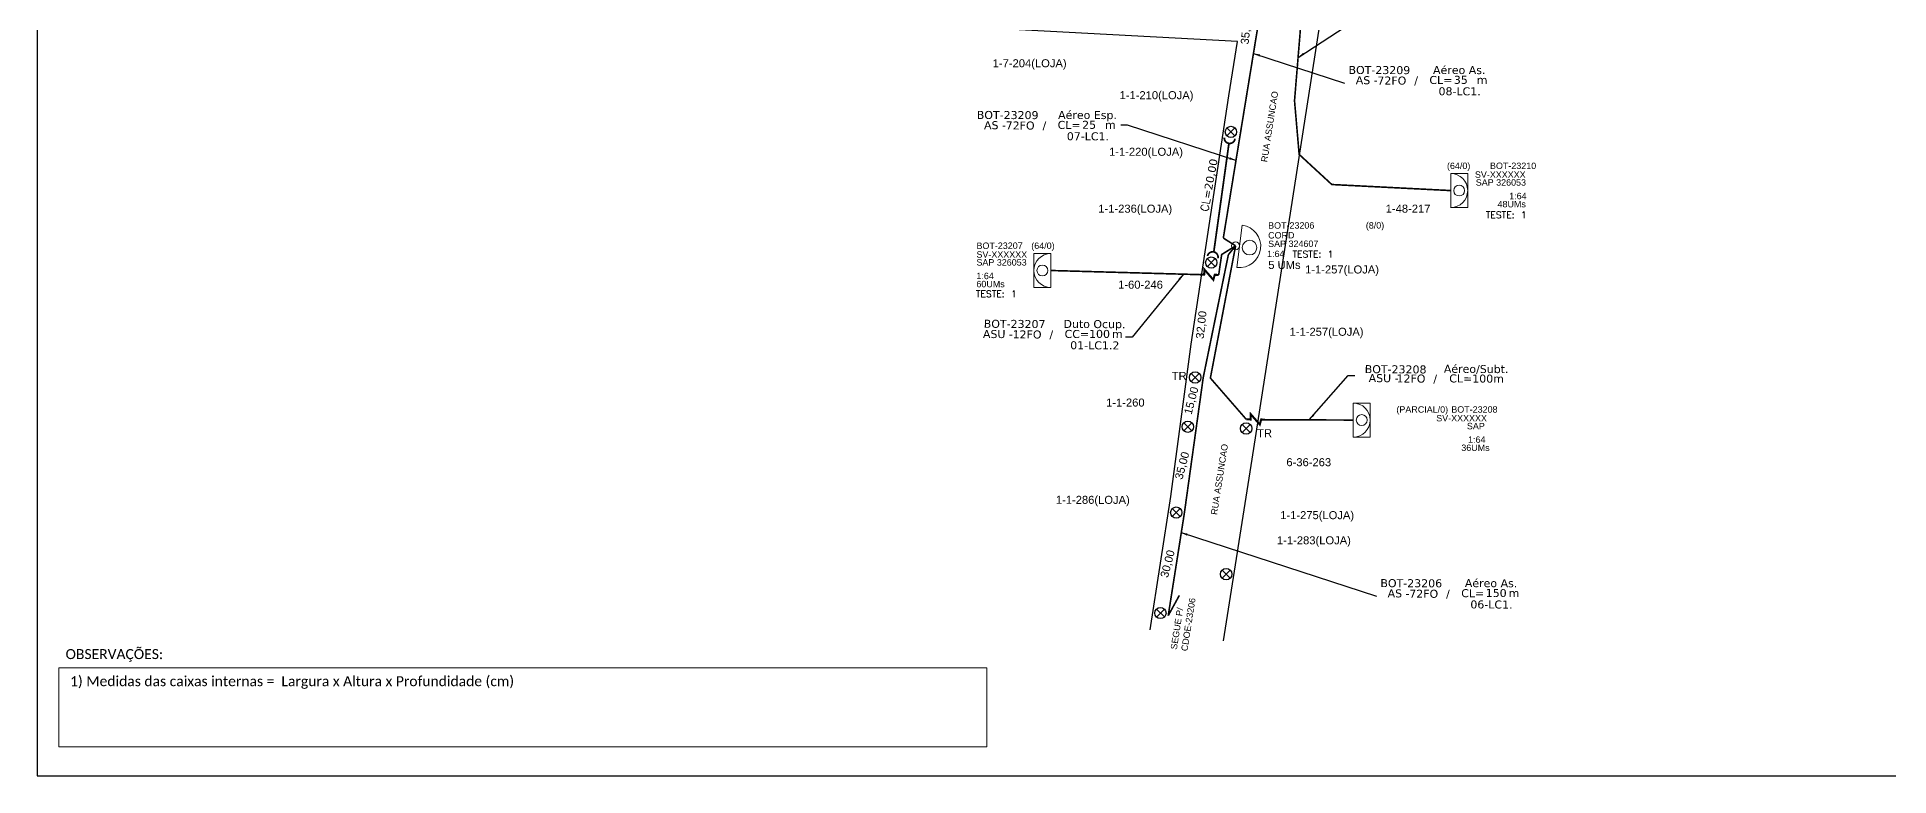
# Model space of a CAD drawing. Header units: inches. Extents: x 950 to 3755, y 850 to 1444.
# Drawn here: x 950 to 1505, y 850 to 1071 of the extents above; entities that cross this region are included whole.
import ezdxf
from ezdxf.enums import TextEntityAlignment as Align

# ---------------------------------------------------------------- set-up
doc = ezdxf.new("R2010")
doc.units = ezdxf.units.IN
doc.header["$MEASUREMENT"] = 0
for name, color, linetype, lineweight in [("20.0-LEGENDA DOS CDO'S", 1, 'Continuous', 0), ('20.1-CDO_INTERIOR', 1, 'Continuous', 0), ('20.2-CDO_POSTE', 1, 'Continuous', 5), ('20.6-CORDOALHA_SUPORTE', 7, 'Continuous', 25), ('CORDOALHA_SUPORTE', 7, 'Continuous', 25)]:
    doc.layers.add(name, color=color, linetype=linetype, lineweight=lineweight)
for name, color, linetype in [('CAP a instalar', 1, 'Continuous'), ('label_cabos', 7, 'Continuous'), ('Legenda', 1, 'Continuous'), ('locais', 7, 'Continuous'), ('Quadra', 98, 'Continuous'), ('Subida Lateral', 5, 'Continuous')]:
    doc.layers.add(name, color=color, linetype=linetype)
doc.layers.add('EXTRA', color=50, linetype='Continuous', plot=False)
doc.styles.add('ARIAL', font='arial.ttf')
doc.styles.add('DIGICADE', font='arial.ttf')
doc.styles.add('ROMANS', font='romans.shx')
doc.styles.add('siredit', font='verdana.ttf')
doc.styles.add('WMF-Calibri0', font='calibri.ttf')
doc.linetypes.add('FENCELINE1', pattern='A,0.25,-0.1,[133,ltypeshp.shx,S=0.1,R=0,X=-0.1,Y=0],-0.1,1', length=1.45)
doc.dimstyles.new('CC', dxfattribs={"dimtxt": 1, "dimasz": 2, "dimexe": 0.18, "dimexo": 0.0625, "dimgap": 0.09, "dimtad": 0, "dimdec": 0, "dimrnd": 1, "dimzin": 0, "dimdsep": 46, "dimtxsty": 'siredit', "dimblk": 'NONE', "dimcen": 0, "dimse1": 1, "dimse2": 1, "dimsd1": 1, "dimsd2": 1, "dimclrt": 7, "dimadec": 0, "dimazin": 0, "dimtfac": 1, "dimtdec": 0, "dimtofl": 0, "dimtmove": 0, "dimatfit": 3, "dimfxl": 0, "dimtolj": 1, "dimtzin": 0, "dimarcsym": 0})

# ---------------------------------------------------------------- blocks, each defined once
blk = doc.blocks.new('POSTE')
at = {"layer": 'locais', "color": 10}
for points in [[(1, -0.99), (-1, 0.99)], [(0.99, 1), (-0.99, -1)]]:
    blk.add_lwpolyline(points, dxfattribs=at)
blk.add_circle((0, 0), 1.41, dxfattribs=at)
blk = doc.blocks.new('*U7')
at = {"color": 0}
blk.add_line((2.14, -0.58), (-2.1, -0.68), dxfattribs=at)
for centre, radius in [((0, 0.38), 0.733), ((0.03, -1.03), 0.393)]:
    blk.add_circle(centre, radius, dxfattribs=at)
blk.add_arc((0.02, -0.63), 2.12, 1.3782, 181.3782, dxfattribs=at)
blk = doc.blocks.new('Inst CDOE-8 CAIXA DIST OPT CDOE 48F_8D C_SPL OPTAP')
at = {"layer": "20.0-LEGENDA DOS CDO'S", "color": 0}
for tag, p, style, flags in [('ID_ATIVIDADE', (0.12, 6.47), 'ARIAL', 3), ('FATOR', (7.92, 6.47), 'ARIAL', 1), ('QTDE', (0.23, -0.97), 'DIGICADE', 3)]:
    blk.add_attdef(tag, p, '', height=0.8, rotation=0.118, dxfattribs=dict(at, style=style, flags=flags))
at = {"layer": "20.0-LEGENDA DOS CDO'S", "color": 0, "style": 'ARIAL'}
for tag, p, height in [('CORDOALHA', (0.12, 4.02), 0.8), ('FID', (0.12, 5.25), 0.8), ('FIBRAS_UTILIZADAS', (2.38, 5.26), 0.8), ('1:XX', (-0.01, 1.7), 0.8), ('SAP', (0.12, 2.96), 0.8), ('UMS', (0.14, 0.22), 1)]:
    blk.add_attdef(tag, p, '', height=height, rotation=0.118, dxfattribs=at)
blk = doc.blocks.new('Teste  FTTH')
at = {"color": 0, "lineweight": 0, "style": 'ROMANS'}
for tag, p in [('TESTE', (-2.3, -0.29)), ('QTDE', (0.21, -0.29))]:
    blk.add_attdef(tag, p, '', height=0.48, dxfattribs=at)
for tag, p, flags in [('FID', (-2.23, -1.25), 1), ('FATOR', (-2.23, -2.03), 3), ('ID_ATIVIDADE', (-2.23, -2.72), 3)]:
    blk.add_attdef(tag, p, '', height=0.48, dxfattribs=dict(at, flags=flags))
blk = doc.blocks.new('Inst CORD BENZINAL 4.55MM 3F (sem recursos)')
at = {"layer": '20.6-CORDOALHA_SUPORTE', "color": 0, "lineweight": 0, "style": 'ROMANS'}
blk.add_attdef('LANCE', text='', height=1, dxfattribs=at).set_placement((-0.54, -2.21), align=Align.RIGHT)
at = {"layer": '20.6-CORDOALHA_SUPORTE', "color": 0, "style": 'siredit'}
blk.add_attdef('QTDE', (-0.54, -2.21), '', height=1, rotation=359.69, dxfattribs=at)
at = {"layer": '20.6-CORDOALHA_SUPORTE', "color": 0, "lineweight": 0, "style": 'ROMANS'}
for tag, p, flags in [('FATOR', (-5.2, -4.44), 3), ('ID_ATIVIDADE', (-5.2, -6.67), 3), ('FID', (-5.2, -8.9), 1)]:
    blk.add_attdef(tag, p, '', height=1, dxfattribs=dict(at, flags=flags))
blk = doc.blocks.new('LEGENDA DOS CABOS')
at = {"layer": 'EXTRA', "color": 0, "style": 'siredit'}
for tag, p in [('ID', (4.6, 0.97)), ('XX', (9.03, 0.97))]:
    blk.add_attdef(tag, text='', height=0.48, rotation=359.69, dxfattribs=at).set_placement(p, align=Align.MIDDLE_CENTER)
at = {"layer": 'Legenda', "color": 0, "style": 'siredit'}
for tag, p in [('TIPO_CABO', (1.31, 0)), ('CABO', (4.69, -0.05)), ('/', (6.81, -0.05)), ('METROS', (10.03, -0.05))]:
    blk.add_attdef(tag, text='', height=0.8, rotation=359.69, dxfattribs=at).set_placement(p, align=Align.MIDDLE_CENTER)
blk = doc.blocks.new('_None')
blk = doc.blocks.new('Inst CB AS CFOA-SM-AS-80-TS-72')
at = {"layer": 'label_cabos', "color": 0, "style": 'siredit'}
for tag, flags, p in [('ID_ATIVIDADE', 3, (1.31, 2.67)), ('FATOR', 1, (11.56, 2.55))]:
    blk.add_attdef(tag, text='', height=1, rotation=359.69, dxfattribs=dict(at, flags=flags)).set_placement(p, align=Align.MIDDLE_CENTER)
for tag, p in [('TIPO_CABO', (1.76, 0)), ('DESTINO_CABO', (3.13, 1.26)), ('CABO', (4.69, -0.05)), ('/', (7.71, -0.05)), ('LANCE', (10.81, 0)), ('TIPO_CABO', (13.11, 1.24)), ('UND', (15.96, 0)), ('FID', (13.15, -1.41))]:
    blk.add_attdef(tag, text='', height=1, rotation=359.69, dxfattribs=at).set_placement(p, align=Align.MIDDLE_CENTER)
blk.add_attdef('QTDE', (12.43, -0.47), '', height=1, rotation=359.69, dxfattribs=at)
blk = doc.blocks.new('Inst CB ESP CFOA-SM-AS-80-TS-72')
at = {"layer": 'label_cabos', "color": 0, "style": 'siredit'}
for tag, flags, p in [('ID_ATIVIDADE', 3, (1.31, 2.67)), ('FATOR', 1, (11.56, 2.55))]:
    blk.add_attdef(tag, text='', height=1, rotation=359.69, dxfattribs=dict(at, flags=flags)).set_placement(p, align=Align.MIDDLE_CENTER)
for tag, p in [('TIPO_CABO', (1.76, 0)), ('DESTINO_CABO', (3.13, 1.26)), ('CABO', (4.69, -0.05)), ('/', (7.71, -0.05)), ('LANCE', (10.81, 0)), ('TIPO_CABO', (13.11, 1.24)), ('UND', (15.96, 0)), ('FID', (13.15, -1.41))]:
    blk.add_attdef(tag, text='', height=1, rotation=359.69, dxfattribs=at).set_placement(p, align=Align.MIDDLE_CENTER)
blk.add_attdef('QTDE', (12.43, -0.47), '', height=1, rotation=359.69, dxfattribs=at)
blk = doc.blocks.new('Inst CB DT OCUP CFOA-SM-ASU-120-S-12')
at = {"layer": 'label_cabos', "color": 0, "style": 'siredit'}
for tag, flags, p in [('ID_ATIVIDADE', 3, (1.31, 2.67)), ('FATOR', 1, (11.56, 2.55))]:
    blk.add_attdef(tag, text='', height=1, rotation=359.69, dxfattribs=dict(at, flags=flags)).set_placement(p, align=Align.MIDDLE_CENTER)
for tag, p in [('TIPO_CABO', (1.26, 0)), ('DESTINO_CABO', (3.13, 1.26)), ('CABO', (4.69, -0.05)), ('/', (7.71, -0.05)), ('LANCE', (10.91, 0)), ('TIPO_CABO', (13.11, 1.24)), ('UND', (15.96, 0)), ('FID', (13.15, -1.41))]:
    blk.add_attdef(tag, text='', height=1, rotation=359.69, dxfattribs=at).set_placement(p, align=Align.MIDDLE_CENTER)
blk.add_attdef('QTDE', (12.43, -0.47), '', height=1, rotation=359.69, dxfattribs=at)

msp = doc.modelspace()

# ---------------------------------------------------------------- linework, layer by layer
at = {"color": 0, "lineweight": 0}
for p, q in [((956.24, 882.38), (1234.49, 882.38)), ((956.24, 858.68), (956.24, 882.38)), ((1234.49, 882.38), (1234.49, 858.68)), ((1234.49, 858.68), (956.24, 858.68))]:
    msp.add_line(p, q, dxfattribs=at)
msp.add_lwpolyline([(949.69, 850), (1788.25, 850), (1788.25, 1444), (949.69, 1444), (949.69, 850)])
at = {"layer": '20.1-CDO_INTERIOR', "color": 0, "lineweight": 18}
for points in [[(1378.75, 1020.35), (1378.75, 1030.55), (1373.65, 1030.55), (1373.65, 1020.35)], [(1248.65, 996.39), (1248.65, 1006.59), (1253.75, 1006.59), (1253.75, 996.39)], [(1349.51, 951.55), (1349.52, 961.75), (1344.42, 961.76), (1344.41, 951.56)]]:
    msp.add_lwpolyline(points, close=True, dxfattribs=at)
for centre in [(1376.2, 1025.45), (1251.2, 1001.49), (1346.96, 956.66)]:
    msp.add_circle(centre, 1.63, dxfattribs=at)
for centre, start, end in [((1373.65, 1025.45), 269.9724, 89.9724), ((1253.75, 1001.49), 90.0276, 270.0276), ((1344.41, 956.66), 269.9469, 89.9469)]:
    msp.add_arc(centre, 5.1, start, end, dxfattribs=at)
at = {"layer": 'CAP a instalar', "color": 0, "linetype": 'FENCELINE1', "ltscale": 5, "const_width": 0.48}
for points in [[(1305.46, 1011.22), (1310.53, 1042.25), (1319.37, 1096.34), (1321.42, 1108.87)], [(1309.15, 1008.88), (1305.46, 1011.22)], [(1288.94, 898.04), (1293.74, 928.49), (1297.31, 954.13), (1299.45, 969.47), (1306.98, 1006.23), (1306.98, 1006.23)], [(1309.15, 1008.88), (1306.98, 1006.23)], [(1288.94, 898.04), (1292.29, 904.13)]]:
    msp.add_lwpolyline(points, dxfattribs=at)
at = {"layer": 'CAP a instalar', "color": 0, "ltscale": 5, "const_width": 0.48}
for points in [[(1323.43, 1091.39), (1328.96, 1078.38), (1326.82, 1052.38), (1328.21, 1036.28), (1338, 1027.26), (1373.65, 1025.45)], [(1312.36, 956.87), (1312.36, 956.87), (1301.58, 969.25), (1309.15, 1008.88)], [(1309.15, 1008.88), (1304.97, 1006.28), (1304.07, 1000.15), (1304.07, 1000.15)], [(1298.43, 1000.25), (1253.75, 1001.49)], [(1344.41, 956.66), (1317.99, 956.76)]]:
    msp.add_lwpolyline(points, dxfattribs=at)
at = {"layer": 'CORDOALHA_SUPORTE', "const_width": 0.518}
msp.add_lwpolyline([(1302.61, 1007.06), (1307.15, 1039.59)], dxfattribs=at)
for points in [[(1308.96, 1041.02, -1), (1305.77, 1041.33)], [(1303.85, 1005.15, 1), (1300.72, 1005.83)]]:
    msp.add_lwpolyline(points, format="xyb", dxfattribs=at)
at = {"layer": 'Quadra', "color": 4}
for points in [[(1368.28, 1227.38), (1355.21, 1214), (1335.96, 1086.09), (1314.01, 944.97), (1305.42, 890.52)], [(1309.69, 1070.15), (1214.36, 1075.18), (1221.25, 1095.59), (1313.11, 1091.49)], [(1283.53, 893.77), (1289.74, 933.77), (1295.86, 979.4), (1307.08, 1053.87), (1309.69, 1070.15)]]:
    msp.add_lwpolyline(points, dxfattribs=at)
at = {"layer": 'Quadra'}
msp.add_lwpolyline([(1283.53, 893.77), (1289.74, 933.77), (1295.86, 979.4), (1307.08, 1053.87), (1309.69, 1070.15)], dxfattribs=at)
at = {"layer": 'Subida Lateral', "color": 0, "const_width": 0.625}
for points in [[(1298.43, 1000.25), (1299.71, 1000.22), (1299.78, 1001.79), (1302.46, 998.71), (1302.91, 1000.22), (1304.07, 1000.15)], [(1312.36, 956.87), (1313.63, 956.84), (1313.7, 958.41), (1316.39, 955.33), (1316.83, 956.84), (1317.99, 956.76)]]:
    msp.add_lwpolyline(points, dxfattribs=at)

# ---------------------------------------------------------------- block references
at = {"xscale": 1.199999999999988, "yscale": 1.199999999999988, "zscale": 1.199999999999999}
for p in [(1307.74, 1043.04), (1301.86, 1003.86), (1297.02, 969.42), (1294.83, 954.66), (1312.31, 954.13), (1291.34, 928.92), (1306.32, 910.48), (1286.6, 898.83)]:
    msp.add_blockref('POSTE', p, dxfattribs=at)
at = {"layer": "20.0-LEGENDA DOS CDO'S", "color": 0, "lineweight": 0, "xscale": 4.201200000000052, "yscale": 4.201200000000255, "zscale": 4.201199999999984, "rotation": 0.0040785621127502}
for p in [(1393.83, 1018.38), (1240.92, 994.71)]:
    msp.add_blockref('Teste  FTTH', p, dxfattribs=at).add_auto_attribs({'TESTE': 'TESTE:', 'QTDE': '1'})
at = {"layer": "20.0-LEGENDA DOS CDO'S", "color": 0, "lineweight": 0}
ref = msp.add_blockref('Inst CDOE-8 CAIXA DIST OPT CDOE 48F_8D C_SPL OPTAP', (1318.61, 1001.43), dxfattribs=dict(at, xscale=2.399999999999977, yscale=2.400000000000005, zscale=2.399999999999999))
ref.add_attrib('FID', 'BOT-23206', (1318.9, 1014.02), dxfattribs={"color": 0, "height": 1.92, "rotation": 0.118, "style": 'ARIAL'})
ref.add_attrib('CORDOALHA', 'CORD', (1318.91, 1011.08), dxfattribs={"color": 0, "height": 1.92, "rotation": 0.118, "style": 'ARIAL'})
ref.add_attrib('SAP', 'SAP 324607', (1318.91, 1008.53), dxfattribs={"color": 0, "height": 1.92, "rotation": 0.118, "style": 'ARIAL'})
ref.add_attrib('1:XX', '1:64', (1318.59, 1005.51), dxfattribs={"color": 0, "height": 1.92, "rotation": 0.118, "style": 'ARIAL'})
ref.add_attrib('UMS', '5 UMs', (1318.95, 1001.95), dxfattribs={"color": 0, "height": 2.4, "rotation": 0.118, "style": 'ARIAL'})
ref.add_attrib('FIBRAS_UTILIZADAS', '(8/0)', dxfattribs={"color": 0, "height": 1.92, "rotation": 0.118, "style": 'ARIAL'}).set_placement((1350.96, 1014.06), align=Align.CENTER)
at = {"layer": "20.0-LEGENDA DOS CDO'S", "lineweight": 0, "xscale": 4.201199999999801, "yscale": 4.201200000000255, "zscale": 4.2012, "rotation": 3.12679705586e-05}
msp.add_blockref('Teste  FTTH', (1335.85, 1006.61), dxfattribs=at).add_auto_attribs({'TESTE': 'TESTE:', 'QTDE': '1'})
at = {"layer": '20.2-CDO_POSTE', "color": 0, "xscale": 2.999999999999955, "yscale": 3, "zscale": 3, "rotation": 261.5560210176506}
msp.add_blockref('*U7', (1312.21, 1008.51), dxfattribs=at)
at = {"layer": '20.6-CORDOALHA_SUPORTE', "color": 0, "lineweight": 0, "xscale": 2.399999999999974, "yscale": 2.400000000000005, "zscale": 2.399999999999999, "rotation": 79.74269785656931}
msp.add_blockref('Inst CORD BENZINAL 4.55MM 3F (sem recursos)', (1297.09, 1027.7), dxfattribs=at).add_auto_attribs({'QTDE': '20,00', 'LANCE': 'CL='})
at = {"layer": 'label_cabos'}
ref = msp.add_blockref('Inst CB AS CFOA-SM-AS-80-TS-72', (1344.77, 1058.52), dxfattribs=dict(at, xscale=2.400000000000019, yscale=2.400000000000005, zscale=2.399999999999999, rotation=0.1315642866255672))
ref.add_attrib('DESTINO_CABO', 'BOT-23209', dxfattribs={"color": 0, "height": 2.4, "rotation": 359.8216, "style": 'siredit'}).set_placement((1352.27, 1061.57), align=Align.MIDDLE_CENTER)
ref.add_attrib('TIPO_CABO', 'Aéreo As.', dxfattribs={"color": 0, "height": 2.4, "rotation": 359.8216, "style": 'siredit'}).set_placement((1376.22, 1061.58), align=Align.MIDDLE_CENTER)
ref.add_attrib('CABO', '72FO', dxfattribs={"color": 0, "height": 2.4, "rotation": 359.8216, "style": 'siredit'}).set_placement((1356.01, 1058.42), align=Align.MIDDLE_CENTER)
ref.add_attrib('/', '/', dxfattribs={"color": 0, "height": 2.4, "rotation": 359.8216, "style": 'siredit'}).set_placement((1363.28, 1058.44), align=Align.MIDDLE_CENTER)
ref.add_attrib('TIPO_CABO', 'AS - ', dxfattribs={"color": 0, "height": 2.4, "rotation": 359.8216, "style": 'siredit'}).set_placement((1349, 1058.52), align=Align.MIDDLE_CENTER)
ref.add_attrib('FID', '08-LC1.', dxfattribs={"color": 0, "height": 2.4, "rotation": 359.8216, "style": 'siredit'}).set_placement((1376.33, 1055.2), align=Align.MIDDLE_CENTER)
ref.add_attrib('LANCE', 'CL=', dxfattribs={"color": 0, "height": 2.4, "rotation": 359.8216, "style": 'siredit'}).set_placement((1370.71, 1058.59), align=Align.MIDDLE_CENTER)
ref.add_attrib('QTDE', '35', (1374.6, 1057.45), dxfattribs={"color": 0, "height": 2.4, "rotation": 359.8216, "style": 'siredit'})
ref.add_attrib('UND', 'm', dxfattribs={"color": 0, "height": 2.4, "rotation": 359.8216, "style": 'siredit'}).set_placement((1383.08, 1058.61), align=Align.MIDDLE_CENTER)
ref = msp.add_blockref('Inst CB ESP CFOA-SM-AS-80-TS-72', (1233.28, 1045.05), dxfattribs=dict(at, xscale=2.400000000000019, yscale=2.400000000000005, zscale=2.399999999999999, rotation=0.1315642866255672))
ref.add_attrib('DESTINO_CABO', 'BOT-23209', dxfattribs={"color": 0, "height": 2.4, "rotation": 359.8216, "style": 'siredit'}).set_placement((1240.79, 1048.09), align=Align.MIDDLE_CENTER)
ref.add_attrib('CABO', '72FO', dxfattribs={"color": 0, "height": 2.4, "rotation": 359.8216, "style": 'siredit'}).set_placement((1244.53, 1044.95), align=Align.MIDDLE_CENTER)
ref.add_attrib('LANCE', 'CL=', dxfattribs={"color": 0, "height": 2.4, "rotation": 359.8216, "style": 'siredit'}).set_placement((1259.23, 1045.11), align=Align.MIDDLE_CENTER)
ref.add_attrib('TIPO_CABO', 'Aéreo Esp.', dxfattribs={"color": 0, "height": 2.4, "rotation": 359.8216, "style": 'siredit'}).set_placement((1264.74, 1048.1), align=Align.MIDDLE_CENTER)
ref.add_attrib('/', '/', dxfattribs={"color": 0, "height": 2.4, "rotation": 359.8216, "style": 'siredit'}).set_placement((1251.8, 1044.96), align=Align.MIDDLE_CENTER)
ref.add_attrib('TIPO_CABO', 'AS - ', dxfattribs={"color": 0, "height": 2.4, "rotation": 359.8216, "style": 'siredit'}).set_placement((1237.51, 1045.04), align=Align.MIDDLE_CENTER)
ref.add_attrib('FID', '07-LC1.', dxfattribs={"color": 0, "height": 2.4, "rotation": 359.8216, "style": 'siredit'}).set_placement((1264.85, 1041.72), align=Align.MIDDLE_CENTER)
ref.add_attrib('QTDE', '25', (1263.12, 1043.97), dxfattribs={"color": 0, "height": 2.4, "rotation": 359.8216, "style": 'siredit'})
ref.add_attrib('UND', 'm', dxfattribs={"color": 0, "height": 2.4, "rotation": 359.8216, "style": 'siredit'}).set_placement((1271.6, 1045.14), align=Align.MIDDLE_CENTER)
at = {"layer": 'label_cabos', "color": 0, "lineweight": 0}
ref = msp.add_blockref('Inst CB DT OCUP CFOA-SM-ASU-120-S-12', (1235.36, 982.45), dxfattribs=dict(at, xscale=2.399999999999977, yscale=2.400000000000005, zscale=2.399999999999999))
ref.add_attrib('DESTINO_CABO', 'BOT-23207', dxfattribs={"color": 0, "height": 2.4, "rotation": 359.69, "style": 'siredit'}).set_placement((1242.88, 985.48), align=Align.MIDDLE_CENTER)
ref.add_attrib('CABO', '12FO', dxfattribs={"color": 0, "height": 2.4, "rotation": 359.69, "style": 'siredit'}).set_placement((1246.61, 982.33), align=Align.MIDDLE_CENTER)
ref.add_attrib('TIPO_CABO', 'Duto Ocup.', dxfattribs={"color": 0, "height": 2.4, "rotation": 359.69, "style": 'siredit'}).set_placement((1266.82, 985.44), align=Align.MIDDLE_CENTER)
ref.add_attrib('/', '/', dxfattribs={"color": 0, "height": 2.4, "rotation": 359.69, "style": 'siredit'}).set_placement((1253.87, 982.33), align=Align.MIDDLE_CENTER)
ref.add_attrib('TIPO_CABO', 'ASU - ', dxfattribs={"color": 0, "height": 2.4, "rotation": 359.69, "style": 'siredit'}).set_placement((1238.39, 982.44), align=Align.MIDDLE_CENTER)
ref.add_attrib('FID', '01-LC1.2', dxfattribs={"color": 0, "height": 2.4, "rotation": 359.69, "style": 'siredit'}).set_placement((1266.92, 979.06), align=Align.MIDDLE_CENTER)
ref.add_attrib('LANCE', 'CC=', dxfattribs={"color": 0, "height": 2.4, "rotation": 359.69, "style": 'siredit'}).set_placement((1261.54, 982.46), align=Align.MIDDLE_CENTER)
ref.add_attrib('QTDE', '100', (1265.19, 981.31), dxfattribs={"color": 0, "height": 2.4, "rotation": 359.69, "style": 'siredit'})
ref.add_attrib('UND', 'm', dxfattribs={"color": 0, "height": 2.4, "rotation": 359.69, "style": 'siredit'}).set_placement((1273.67, 982.46), align=Align.MIDDLE_CENTER)
ref = msp.add_blockref('LEGENDA DOS CABOS', (1346.96, 967.97), dxfattribs=dict(at, xscale=2.399999999999977, yscale=2.400000000000005, zscale=2.399999999999999))
ref.add_attrib('ID', 'BOT-23208', dxfattribs={"color": 0, "height": 2.4, "rotation": 359.69, "style": 'siredit'}).set_placement((1357.14, 971.88), align=Align.MIDDLE_CENTER)
ref.add_attrib('CABO', '12FO', dxfattribs={"color": 0, "height": 2.4, "rotation": 359.69, "style": 'siredit'}).set_placement((1361.75, 969.11), align=Align.MIDDLE_CENTER)
ref.add_attrib('METROS', 'CL=100m', dxfattribs={"color": 0, "height": 2.4, "rotation": 359.69, "style": 'siredit'}).set_placement((1381.42, 969.11), align=Align.MIDDLE_CENTER)
ref.add_attrib('XX', 'Aéreo/Subt.', dxfattribs={"color": 0, "height": 2.4, "rotation": 359.69, "style": 'siredit'}).set_placement((1381.3, 971.98), align=Align.MIDDLE_CENTER)
ref.add_attrib('/', '/', dxfattribs={"color": 0, "height": 2.4, "rotation": 359.69, "style": 'siredit'}).set_placement((1369.02, 969.11), align=Align.MIDDLE_CENTER)
ref.add_attrib('TIPO_CABO', 'ASU -', dxfattribs={"color": 0, "height": 2.4, "rotation": 359.69, "style": 'siredit'}).set_placement((1353.54, 969.22), align=Align.MIDDLE_CENTER)
at = {"layer": 'label_cabos'}
ref = msp.add_blockref('Inst CB AS CFOA-SM-AS-80-TS-72', (1354.32, 904.71), dxfattribs=dict(at, xscale=2.400000000000019, yscale=2.400000000000005, zscale=2.399999999999999, rotation=0.1315642866255672))
ref.add_attrib('DESTINO_CABO', 'BOT-23206', dxfattribs={"color": 0, "height": 2.4, "rotation": 359.8216, "style": 'siredit'}).set_placement((1361.83, 907.76), align=Align.MIDDLE_CENTER)
ref.add_attrib('TIPO_CABO', 'Aéreo As.', dxfattribs={"color": 0, "height": 2.4, "rotation": 359.8216, "style": 'siredit'}).set_placement((1385.77, 907.77), align=Align.MIDDLE_CENTER)
ref.add_attrib('CABO', '72FO', dxfattribs={"color": 0, "height": 2.4, "rotation": 359.8216, "style": 'siredit'}).set_placement((1365.57, 904.61), align=Align.MIDDLE_CENTER)
ref.add_attrib('/', '/', dxfattribs={"color": 0, "height": 2.4, "rotation": 359.8216, "style": 'siredit'}).set_placement((1372.84, 904.63), align=Align.MIDDLE_CENTER)
ref.add_attrib('TIPO_CABO', 'AS - ', dxfattribs={"color": 0, "height": 2.4, "rotation": 359.8216, "style": 'siredit'}).set_placement((1358.55, 904.71), align=Align.MIDDLE_CENTER)
ref.add_attrib('FID', '06-LC1.', dxfattribs={"color": 0, "height": 2.4, "rotation": 359.8216, "style": 'siredit'}).set_placement((1385.88, 901.39), align=Align.MIDDLE_CENTER)
ref.add_attrib('LANCE', 'CL=', dxfattribs={"color": 0, "height": 2.4, "rotation": 359.8216, "style": 'siredit'}).set_placement((1380.26, 904.77), align=Align.MIDDLE_CENTER)
ref.add_attrib('QTDE', '150', (1384.15, 903.64), dxfattribs={"color": 0, "height": 2.4, "rotation": 359.8216, "style": 'siredit'})
ref.add_attrib('UND', 'm', dxfattribs={"color": 0, "height": 2.4, "rotation": 359.8216, "style": 'siredit'}).set_placement((1392.64, 904.8), align=Align.MIDDLE_CENTER)

# ---------------------------------------------------------------- texts
at = {"lineweight": 0, "char_height": 3, "width": 277.1819, "attachment_point": 1, "style": 'WMF-Calibri0'}
for s, insert in [('OBSERVAÇÕES:', (958.25, 888.02)), ('1) Medidas das caixas internas =  Largura x Altura x Profundidade (cm)', (959.6, 879.9))]:
    msp.add_mtext(s, dxfattribs=dict(at, insert=insert))
at = {"style": 'ARIAL'}
for tag, rotation, p in [('35,00', 84.0626, (1313.45, 1073.32)), ('1-7-204(LOJA)', 359.9671, (1247.38, 1062.41)), ('1-1-210(LOJA)', 359.9671, (1285.43, 1052.84)), ('1-1-220(LOJA)', 359.9671, (1282.28, 1035.88)), ('1-1-236(LOJA)', 359.9671, (1279.05, 1018.82)), ('1-48-217', 359.9671, (1360.87, 1018.82)), ('1-1-257(LOJA)', 359.9671, (1341.07, 1000.6)), ('1-60-246', 359.9671, (1280.63, 996.04)), ('32,00', 84.0626, (1300.02, 985.07)), ('1-1-257(LOJA)', 359.9671, (1336.43, 981.93)), ('15,00', 75.3433, (1296.99, 962.2)), ('1-1-260', 359.9671, (1276.08, 960.71)), ('35,00', 75.3433, (1294.24, 942.72)), ('6-36-263', 359.9671, (1331.09, 942.83)), ('1-1-286(LOJA)', 359.9671, (1266.32, 931.55)), ('1-1-275(LOJA)', 359.9671, (1333.61, 926.96)), ('30,00', 75.3433, (1289.89, 913.28)), ('1-1-283(LOJA)', 359.9671, (1332.64, 919.42))]:
    msp.add_attdef(tag, text='(XX/YY)', height=2.4, rotation=rotation, dxfattribs=at).set_placement(p, align=Align.CENTER)
at = {"color": 1, "style": 'ARIAL'}
for p in [(1292.23, 968.7), (1317.84, 951.53)]:
    msp.add_attdef('TR', text='(XX/YY)', height=2.4, rotation=359.9671, dxfattribs=at).set_placement(p, align=Align.CENTER)
at = {"layer": "20.0-LEGENDA DOS CDO'S", "color": 0, "style": 'ARIAL'}
for s, rotation, p in [('(64/0)', 0.0276, (1376.04, 1031.9)), ('(64/0)', 359.9724, (1251.37, 1007.94)), ('(PARCIAL/0)', 0.0276, (1365.13, 958.88))]:
    msp.add_text(s, height=1.92, rotation=rotation, dxfattribs=at).set_placement(p, align=Align.CENTER)
for s, rotation, p in [('BOT-23210', 359.882, (1385.44, 1031.93)), ('SV-XXXXXX', 0.0276, (1380.92, 1029.28)), ('SAP 326053', 0.0276, (1381.18, 1026.92)), ('48UMs', 0.0276, (1387.71, 1020.42)), ('1:64', 0.0276, (1391.2, 1022.86)), ('SV-XXXXXX', 359.9724, (1231.43, 1005.33)), ('BOT-23207', 0.118, (1231.43, 1007.95)), ('SAP 326053', 359.9724, (1231.42, 1002.97)), ('1:64', 359.9724, (1231.41, 998.9)), ('60UMs', 359.9724, (1231.41, 996.47)), (' SV-XXXXXX', 0.0276, (1368.58, 956.26)), ('   BOT-23208', 0.0276, (1371.61, 958.88)), ('SAP', 0.0276, (1378.52, 953.9)), ('1:64', 0.0276, (1378.86, 949.84)), ('  36UMs', 0.0276, (1375.35, 947.4))]:
    msp.add_text(s, height=1.92, rotation=rotation, dxfattribs=at).set_placement(p)
at = {"layer": 'Quadra', "color": 2, "char_height": 1.92, "width": 21.9962, "attachment_point": 1, "rotation": 81.156, "style": 'DIGICADE'}
for s, insert in [('\\o\\l\\fArial|b0|i0|c0|p34;\\T1.0000000000;\\W1.0000000000;RUA ASSUNCAO', (1316.75, 1034.15)), ('\\o\\l\\fArial|b0|i0|c0|p34;\\T1.0000000000;\\W1.0000000000;RUA ASSUNCAO', (1301.69, 928.44)), ('SEGUE P/ CDOE-23206', (1289.62, 888.06))]:
    msp.add_mtext(s, dxfattribs=dict(at, insert=insert))

# ---------------------------------------------------------------- leaders
at = {"layer": 'label_cabos'}
for points in [[(1327.89, 1065.38), (1354.14, 1082.37)], [(1314.51, 1066.56), (1341.8, 1057.67)], [(1309.26, 1034.48), (1276.68, 1045.02), (1274.68, 1045.02)], [(1293.49, 1000.39), (1278.17, 981.46), (1276.17, 981.46)], [(1331.2, 956.71), (1342.92, 969.97), (1344.92, 969.97)], [(1292.79, 922.94), (1351.36, 903.86)]]:
    msp.add_leader(points, dimstyle='CC', override={"dimgap": 0.09, "dimtad": 0}, dxfattribs=at)

doc.saveas('drawing.dxf')
